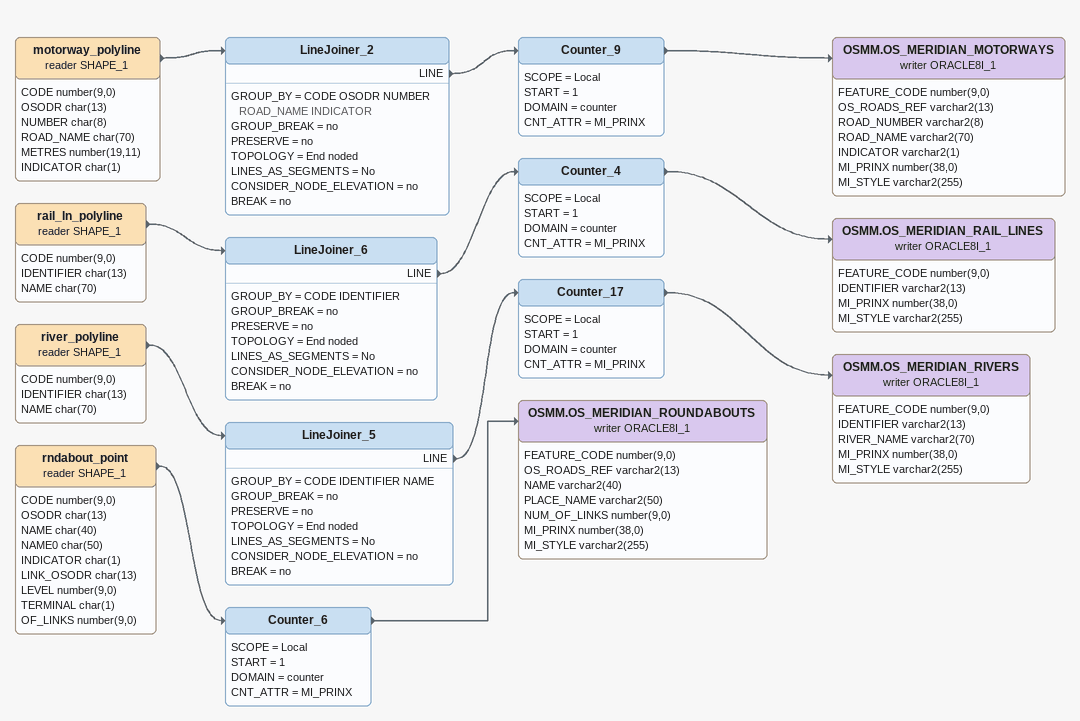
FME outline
motorway_polyline (reader SHAPE_1)
    attributes: CODE number(9,0), OSODR char(13), NUMBER char(8), ROAD_NAME char(70), METRES number(19,11), INDICATOR char(1)
    -> LineJoiner_2
LineJoiner_2
    GROUP_BY = CODE OSODR NUMBER ROAD_NAME INDICATOR
    GROUP_BREAK = no
    PRESERVE = no
    TOPOLOGY = End noded
    LINES_AS_SEGMENTS = No
    CONSIDER_NODE_ELEVATION = no
    BREAK = no
    LINE -> Counter_9
Counter_9
    SCOPE = Local
    START = 1
    DOMAIN = counter
    CNT_ATTR = MI_PRINX
    -> OSMM.OS_MERIDIAN_MOTORWAYS (writer ORACLE8I_1)
OSMM.OS_MERIDIAN_MOTORWAYS (writer ORACLE8I_1)
    attributes: FEATURE_CODE number(9,0), OS_ROADS_REF varchar2(13), ROAD_NUMBER varchar2(8), ROAD_NAME varchar2(70), INDICATOR varchar2(1), MI_PRINX number(38,0), MI_STYLE varchar2(255)
rail_ln_polyline (reader SHAPE_1)
    attributes: CODE number(9,0), IDENTIFIER char(13), NAME char(70)
    -> LineJoiner_6
LineJoiner_6
    GROUP_BY = CODE IDENTIFIER
    GROUP_BREAK = no
    PRESERVE = no
    TOPOLOGY = End noded
    LINES_AS_SEGMENTS = No
    CONSIDER_NODE_ELEVATION = no
    BREAK = no
    LINE -> Counter_4
Counter_4
    SCOPE = Local
    START = 1
    DOMAIN = counter
    CNT_ATTR = MI_PRINX
    -> OSMM.OS_MERIDIAN_RAIL_LINES (writer ORACLE8I_1)
OSMM.OS_MERIDIAN_RAIL_LINES (writer ORACLE8I_1)
    attributes: FEATURE_CODE number(9,0), IDENTIFIER varchar2(13), MI_PRINX number(38,0), MI_STYLE varchar2(255)
river_polyline (reader SHAPE_1)
    attributes: CODE number(9,0), IDENTIFIER char(13), NAME char(70)
    -> LineJoiner_5
LineJoiner_5
    GROUP_BY = CODE IDENTIFIER NAME
    GROUP_BREAK = no
    PRESERVE = no
    TOPOLOGY = End noded
    LINES_AS_SEGMENTS = No
    CONSIDER_NODE_ELEVATION = no
    BREAK = no
    LINE -> Counter_17
Counter_17
    SCOPE = Local
    START = 1
    DOMAIN = counter
    CNT_ATTR = MI_PRINX
    -> OSMM.OS_MERIDIAN_RIVERS (writer ORACLE8I_1)
OSMM.OS_MERIDIAN_RIVERS (writer ORACLE8I_1)
    attributes: FEATURE_CODE number(9,0), IDENTIFIER varchar2(13), RIVER_NAME varchar2(70), MI_PRINX number(38,0), MI_STYLE varchar2(255)
rndabout_point (reader SHAPE_1)
    attributes: CODE number(9,0), OSODR char(13), NAME char(40), NAME0 char(50), INDICATOR char(1), LINK_OSODR char(13), LEVEL number(9,0), TERMINAL char(1), OF_LINKS number(9,0)
    -> Counter_6
Counter_6
    SCOPE = Local
    START = 1
    DOMAIN = counter
    CNT_ATTR = MI_PRINX
    -> OSMM.OS_MERIDIAN_ROUNDABOUTS (writer ORACLE8I_1)
OSMM.OS_MERIDIAN_ROUNDABOUTS (writer ORACLE8I_1)
    attributes: FEATURE_CODE number(9,0), OS_ROADS_REF varchar2(13), NAME varchar2(40), PLACE_NAME varchar2(50), NUM_OF_LINKS number(9,0), MI_PRINX number(38,0), MI_STYLE varchar2(255)
